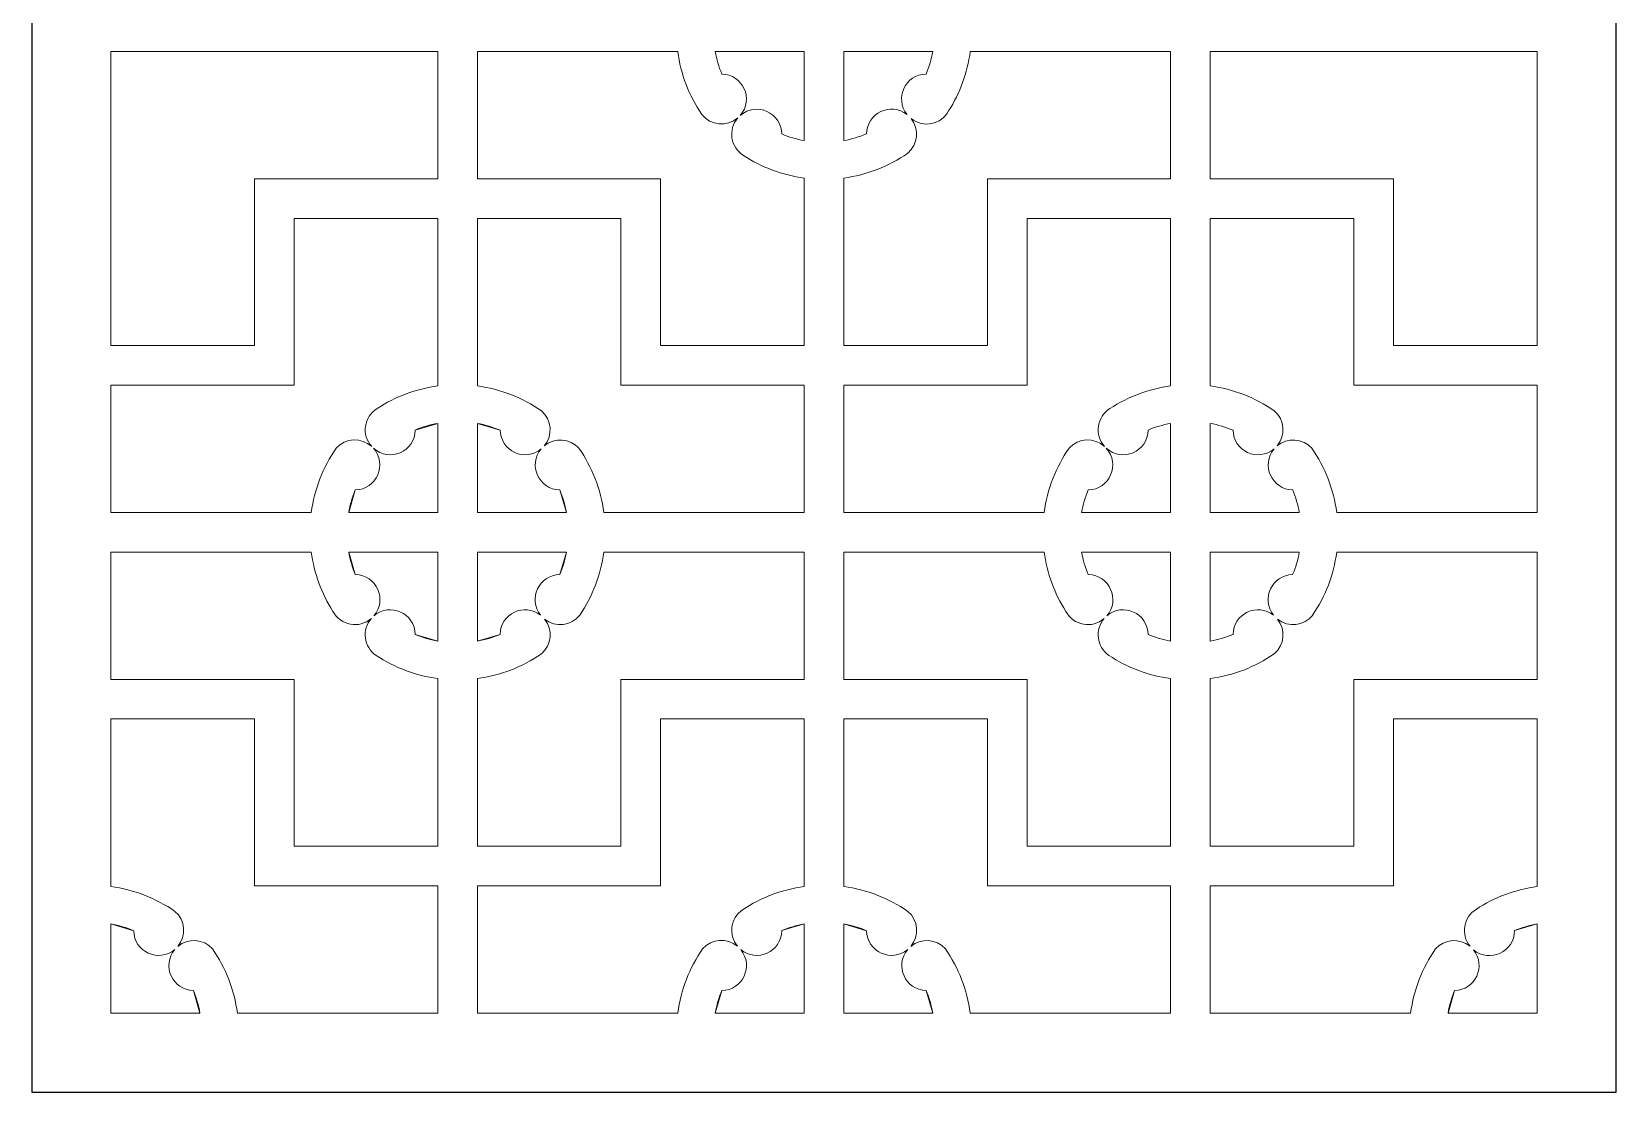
# Model space of a CAD drawing. Header units: centimetres. Extents: x 13 to 18.9, y -9.5 to 9.5.
# Drawn here: x 12.99 to 18.86, y 1.64 to 5.57 of the extents above; entities that cross this region are included whole.
import ezdxf

# ---------------------------------------------------------------- set-up
doc = ezdxf.new("R2010")
doc.units = ezdxf.units.CM
doc.header["$MEASUREMENT"] = 0
doc.layers.add('layer 1', color=7, linetype='Continuous')

msp = doc.modelspace()

# ---------------------------------------------------------------- linework, layer by layer
at = {"layer": 'layer 1', "color": 250}
msp.add_open_spline([(12.9901, 9.5), (12.9901, 9.5), (18.86265, 9.5), (18.86265, 9.5), (18.86265, 9.5), (18.86265, 9.5), (18.86265, 1.64057), (18.86265, 1.64057), (18.86265, 1.64057), (18.86265, 1.64057), (12.9901, 1.64057), (12.9901, 1.64057), (12.9901, 1.64057), (12.9901, 1.64057), (12.9901, 9.5), (12.9901, 9.5)], degree=3, knots=[0, 0, 0, 0, 0.2, 0.2, 0.2, 0.2, 0.4, 0.4, 0.4, 0.4, 0.6, 0.6, 0.6, 0.6, 1, 1, 1, 1], dxfattribs=at)
at = {"layer": 'layer 1', "color": 7, "lineweight": 9}
for points, knots in [([(14.49493, 5.02545), (14.49493, 5.02545), (14.49493, 5.02545), (14.49493, 5.02545), (14.49493, 5.02545), (14.49493, 5.02545), (14.49493, 5.49689), (14.49493, 5.49689), (14.49493, 5.49689), (14.49493, 5.49689), (13.28373, 5.49689), (13.28373, 5.49689), (13.28373, 5.49689), (13.28373, 5.49689), (13.28373, 4.40721), (13.28373, 4.40721), (13.28373, 4.40721), (13.28373, 4.40721), (13.81591, 4.40721), (13.81591, 4.40721), (13.81591, 4.40721), (13.81591, 4.40721), (13.81591, 5.02545), (13.81591, 5.02545), (13.81591, 5.02545), (13.81591, 5.02545), (14.49493, 5.02545), (14.49493, 5.02545)], [0, 0, 0, 0, 0.125, 0.125, 0.125, 0.125, 0.25, 0.25, 0.25, 0.25, 0.375, 0.375, 0.375, 0.375, 0.5, 0.5, 0.5, 0.5, 0.625, 0.625, 0.625, 0.625, 0.75, 0.75, 0.75, 0.75, 1, 1, 1, 1]), ([(15.47333, 5.26364), (15.47333, 5.26364), (15.47333, 5.26364), (15.47333, 5.26364), (15.47333, 5.26364), (15.50605, 5.22201), (15.56701, 5.21625), (15.60692, 5.25104), (15.60692, 5.25104), (15.60692, 5.25104), (15.60696, 5.25107), (15.60696, 5.25107), (15.60696, 5.25107), (15.56966, 5.2081), (15.57963, 5.1419), (15.62791, 5.11181), (15.62791, 5.11181), (15.62791, 5.11181), (15.62777, 5.1119), (15.62777, 5.1119), (15.62777, 5.1119), (15.69562, 5.06764), (15.77248, 5.03904), (15.85276, 5.0282), (15.85276, 5.0282), (15.85276, 5.0282), (15.85296, 5.02816), (15.85296, 5.02816), (15.85296, 5.02816), (15.85296, 5.02816), (15.85296, 4.40721), (15.85296, 4.40721), (15.85296, 4.40721), (15.85296, 4.40721), (15.32076, 4.40721), (15.32076, 4.40721), (15.32076, 4.40721), (15.32076, 4.40721), (15.32076, 5.02545), (15.32076, 5.02545), (15.32076, 5.02545), (15.32076, 5.02545), (14.64174, 5.02545), (14.64174, 5.02545), (14.64174, 5.02545), (14.64174, 5.02545), (14.64174, 5.49689), (14.64174, 5.49689), (14.64174, 5.49689), (14.64174, 5.49689), (15.38427, 5.49689), (15.38427, 5.49689), (15.38427, 5.49689), (15.38427, 5.49689), (15.38423, 5.4971), (15.38423, 5.4971), (15.38423, 5.4971), (15.39546, 5.41348), (15.42592, 5.3336), (15.47325, 5.26378), (15.47325, 5.26378), (15.47325, 5.26378), (15.47333, 5.26364), (15.47333, 5.26364)], [0, 0, 0, 0, 0.0588235, 0.0588235, 0.0588235, 0.0588235, 0.1176471, 0.1176471, 0.1176471, 0.1176471, 0.1764706, 0.1764706, 0.1764706, 0.1764706, 0.2352941, 0.2352941, 0.2352941, 0.2352941, 0.2941176, 0.2941176, 0.2941176, 0.2941176, 0.3529412, 0.3529412, 0.3529412, 0.3529412, 0.4117647, 0.4117647, 0.4117647, 0.4117647, 0.4705882, 0.4705882, 0.4705882, 0.4705882, 0.5294118, 0.5294118, 0.5294118, 0.5294118, 0.5882353, 0.5882353, 0.5882353, 0.5882353, 0.6470588, 0.6470588, 0.6470588, 0.6470588, 0.7058824, 0.7058824, 0.7058824, 0.7058824, 0.7647059, 0.7647059, 0.7647059, 0.7647059, 0.8235294, 0.8235294, 0.8235294, 0.8235294, 0.8823529, 0.8823529, 0.8823529, 0.8823529, 1, 1, 1, 1]), ([(15.61611, 5.26023), (15.61611, 5.26023), (15.61611, 5.26023), (15.61611, 5.26023), (15.61611, 5.26023), (15.66775, 5.31969), (15.62624, 5.41246), (15.54749, 5.41355), (15.54749, 5.41355), (15.54749, 5.41355), (15.54745, 5.41363), (15.54745, 5.41363), (15.54745, 5.41363), (15.53638, 5.44047), (15.52817, 5.46841), (15.52294, 5.49697), (15.52294, 5.49697), (15.52294, 5.49697), (15.52296, 5.49689), (15.52296, 5.49689), (15.52296, 5.49689), (15.52296, 5.49689), (15.85296, 5.49689), (15.85296, 5.49689), (15.85296, 5.49689), (15.85296, 5.49689), (15.85296, 5.16687), (15.85296, 5.16687), (15.85296, 5.16687), (15.85296, 5.16687), (15.85289, 5.16689), (15.85289, 5.16689), (15.85289, 5.16689), (15.82431, 5.17212), (15.79637, 5.18035), (15.76952, 5.19145), (15.76952, 5.19145), (15.76952, 5.19145), (15.76959, 5.19141), (15.76959, 5.19141), (15.76959, 5.19141), (15.76878, 5.27041), (15.67567, 5.31219), (15.61613, 5.26026), (15.61613, 5.26026), (15.61613, 5.26026), (15.61611, 5.26023), (15.61611, 5.26023)], [0, 0, 0, 0, 0.0769231, 0.0769231, 0.0769231, 0.0769231, 0.1538462, 0.1538462, 0.1538462, 0.1538462, 0.2307692, 0.2307692, 0.2307692, 0.2307692, 0.3076923, 0.3076923, 0.3076923, 0.3076923, 0.3846154, 0.3846154, 0.3846154, 0.3846154, 0.4615385, 0.4615385, 0.4615385, 0.4615385, 0.5384615, 0.5384615, 0.5384615, 0.5384615, 0.6153846, 0.6153846, 0.6153846, 0.6153846, 0.6923077, 0.6923077, 0.6923077, 0.6923077, 0.7692308, 0.7692308, 0.7692308, 0.7692308, 0.8461538, 0.8461538, 0.8461538, 0.8461538, 1, 1, 1, 1]), ([(16.3881, 5.27687), (16.3881, 5.27687), (16.3881, 5.27687), (16.3881, 5.27687), (16.3881, 5.27687), (16.43047, 5.34346), (16.45791, 5.41847), (16.46846, 5.49669), (16.46846, 5.49669), (16.46846, 5.49669), (16.46848, 5.49689), (16.46848, 5.49689), (16.46848, 5.49689), (16.46848, 5.49689), (17.211, 5.49689), (17.211, 5.49689), (17.211, 5.49689), (17.211, 5.49689), (17.211, 5.02545), (17.211, 5.02545), (17.211, 5.02545), (17.211, 5.02545), (16.53198, 5.02545), (16.53198, 5.02545), (16.53198, 5.02545), (16.53198, 5.02545), (16.53198, 4.40721), (16.53198, 4.40721), (16.53198, 4.40721), (16.53198, 4.40721), (15.99978, 4.40721), (15.99978, 4.40721), (15.99978, 4.40721), (15.99978, 4.40721), (15.99978, 5.02816), (15.99978, 5.02816), (15.99978, 5.02816), (15.99978, 5.02816), (15.99958, 5.02816), (15.99958, 5.02816), (15.99958, 5.02816), (16.08483, 5.03959), (16.1662, 5.07106), (16.23697, 5.11996), (16.23697, 5.11996), (16.23697, 5.11996), (16.2371, 5.12004), (16.2371, 5.12004), (16.2371, 5.12004), (16.27507, 5.15253), (16.28037, 5.20936), (16.24909, 5.24832), (16.24909, 5.24832), (16.24909, 5.24832), (16.24905, 5.24835), (16.24905, 5.24835), (16.24905, 5.24835), (16.2942, 5.21248), (16.36088, 5.22621), (16.38819, 5.27701), (16.38819, 5.27701), (16.38819, 5.27701), (16.3881, 5.27687), (16.3881, 5.27687)], [0, 0, 0, 0, 0.0588235, 0.0588235, 0.0588235, 0.0588235, 0.1176471, 0.1176471, 0.1176471, 0.1176471, 0.1764706, 0.1764706, 0.1764706, 0.1764706, 0.2352941, 0.2352941, 0.2352941, 0.2352941, 0.2941176, 0.2941176, 0.2941176, 0.2941176, 0.3529412, 0.3529412, 0.3529412, 0.3529412, 0.4117647, 0.4117647, 0.4117647, 0.4117647, 0.4705882, 0.4705882, 0.4705882, 0.4705882, 0.5294118, 0.5294118, 0.5294118, 0.5294118, 0.5882353, 0.5882353, 0.5882353, 0.5882353, 0.6470588, 0.6470588, 0.6470588, 0.6470588, 0.7058824, 0.7058824, 0.7058824, 0.7058824, 0.7647059, 0.7647059, 0.7647059, 0.7647059, 0.8235294, 0.8235294, 0.8235294, 0.8235294, 0.8823529, 0.8823529, 0.8823529, 0.8823529, 1, 1, 1, 1]), ([(16.30527, 5.41355), (16.30527, 5.41355), (16.30527, 5.41355), (16.30527, 5.41355), (16.30527, 5.41355), (16.22818, 5.41249), (16.18608, 5.3231), (16.23435, 5.263), (16.23435, 5.263), (16.23435, 5.263), (16.23437, 5.26296), (16.23437, 5.26296), (16.23437, 5.26296), (16.17422, 5.31071), (16.08536, 5.26862), (16.0842, 5.19183), (16.0842, 5.19183), (16.0842, 5.19183), (16.08405, 5.19178), (16.08405, 5.19178), (16.08405, 5.19178), (16.05689, 5.18049), (16.02859, 5.17213), (15.99963, 5.16685), (15.99963, 5.16685), (15.99963, 5.16685), (15.99978, 5.16687), (15.99978, 5.16687), (15.99978, 5.16687), (15.99978, 5.16687), (15.99978, 5.49689), (15.99978, 5.49689), (15.99978, 5.49689), (15.99978, 5.49689), (16.32979, 5.49689), (16.32979, 5.49689), (16.32979, 5.49689), (16.32979, 5.49689), (16.32977, 5.49674), (16.32977, 5.49674), (16.32977, 5.49674), (16.32454, 5.46818), (16.3163, 5.44025), (16.30522, 5.41341), (16.30522, 5.41341), (16.30522, 5.41341), (16.30527, 5.41355), (16.30527, 5.41355)], [0, 0, 0, 0, 0.0769231, 0.0769231, 0.0769231, 0.0769231, 0.1538462, 0.1538462, 0.1538462, 0.1538462, 0.2307692, 0.2307692, 0.2307692, 0.2307692, 0.3076923, 0.3076923, 0.3076923, 0.3076923, 0.3846154, 0.3846154, 0.3846154, 0.3846154, 0.4615385, 0.4615385, 0.4615385, 0.4615385, 0.5384615, 0.5384615, 0.5384615, 0.5384615, 0.6153846, 0.6153846, 0.6153846, 0.6153846, 0.6923077, 0.6923077, 0.6923077, 0.6923077, 0.7692308, 0.7692308, 0.7692308, 0.7692308, 0.8461538, 0.8461538, 0.8461538, 0.8461538, 1, 1, 1, 1]), ([(18.03681, 4.40721), (18.03681, 4.40721), (18.03681, 4.40721), (18.03681, 4.40721), (18.03681, 4.40721), (18.03681, 4.40721), (18.03681, 5.02545), (18.03681, 5.02545), (18.03681, 5.02545), (18.03681, 5.02545), (17.35782, 5.02545), (17.35782, 5.02545), (17.35782, 5.02545), (17.35782, 5.02545), (17.35782, 5.49689), (17.35782, 5.49689), (17.35782, 5.49689), (17.35782, 5.49689), (18.56903, 5.49689), (18.56903, 5.49689), (18.56903, 5.49689), (18.56903, 5.49689), (18.56903, 4.40721), (18.56903, 4.40721), (18.56903, 4.40721), (18.56903, 4.40721), (18.03681, 4.40721), (18.03681, 4.40721)], [0, 0, 0, 0, 0.125, 0.125, 0.125, 0.125, 0.25, 0.25, 0.25, 0.25, 0.375, 0.375, 0.375, 0.375, 0.5, 0.5, 0.5, 0.5, 0.625, 0.625, 0.625, 0.625, 0.75, 0.75, 0.75, 0.75, 1, 1, 1, 1]), ([(14.26992, 4.17403), (14.26992, 4.17403), (14.26992, 4.17403), (14.26992, 4.17403), (14.26992, 4.17403), (14.22097, 4.14357), (14.2115, 4.07618), (14.25014, 4.03339), (14.25014, 4.03339), (14.25014, 4.03339), (14.25015, 4.03335), (14.25015, 4.03335), (14.25015, 4.03335), (14.21218, 4.06822), (14.15301, 4.06535), (14.11859, 4.02698), (14.11859, 4.02698), (14.06939, 3.95607), (14.03774, 3.87447), (14.02623, 3.78895), (14.02623, 3.78895), (14.02623, 3.78895), (13.28373, 3.78895), (13.28373, 3.78895), (13.28373, 3.78895), (13.28373, 3.78895), (13.28373, 4.26039), (13.28373, 4.26039), (13.28373, 4.26039), (13.28373, 4.26039), (13.96273, 4.26039), (13.96273, 4.26039), (13.96273, 4.26039), (13.96273, 4.26039), (13.96273, 4.87863), (13.96273, 4.87863), (13.96273, 4.87863), (13.96273, 4.87863), (14.49493, 4.87863), (14.49493, 4.87863), (14.49493, 4.87863), (14.49493, 4.87863), (14.49493, 4.25766), (14.49493, 4.25766), (14.49493, 4.25766), (14.49493, 4.25766), (14.49493, 4.25766), (14.49493, 4.25766), (14.49493, 4.25766), (14.41465, 4.24684), (14.33778, 4.21828), (14.26992, 4.17403)], [0, 0, 0, 0, 0.0714286, 0.0714286, 0.0714286, 0.0714286, 0.1428571, 0.1428571, 0.1428571, 0.1428571, 0.2142857, 0.2142857, 0.2142857, 0.2142857, 0.2857143, 0.2857143, 0.2857143, 0.2857143, 0.3571429, 0.3571429, 0.3571429, 0.3571429, 0.4285714, 0.4285714, 0.4285714, 0.4285714, 0.5, 0.5, 0.5, 0.5, 0.5714286, 0.5714286, 0.5714286, 0.5714286, 0.6428571, 0.6428571, 0.6428571, 0.6428571, 0.7142857, 0.7142857, 0.7142857, 0.7142857, 0.7857143, 0.7857143, 0.7857143, 0.7857143, 0.8571429, 0.8571429, 0.8571429, 0.8571429, 1, 1, 1, 1]), ([(15.85296, 4.26039), (15.85296, 4.26039), (15.85296, 4.26039), (15.85296, 4.26039), (15.85296, 4.26039), (15.85296, 4.26039), (15.85296, 3.78895), (15.85296, 3.78895), (15.85296, 3.78895), (15.85296, 3.78895), (15.11046, 3.78895), (15.11046, 3.78895), (15.11046, 3.78895), (15.09895, 3.87447), (15.0673, 3.95607), (15.01811, 4.02698), (15.01811, 4.02698), (14.98468, 4.06409), (14.92779, 4.06799), (14.88963, 4.03576), (14.88963, 4.03576), (14.88963, 4.03576), (14.88959, 4.03575), (14.88959, 4.03575), (14.88959, 4.03575), (14.92242, 4.07459), (14.91773, 4.13268), (14.87912, 4.16577), (14.87912, 4.16577), (14.87912, 4.16577), (14.87912, 4.16578), (14.87912, 4.16578), (14.87912, 4.16578), (14.80834, 4.21469), (14.72699, 4.24618), (14.64174, 4.25766), (14.64174, 4.25766), (14.64174, 4.25766), (14.64174, 4.25766), (14.64174, 4.25766), (14.64174, 4.25766), (14.64174, 4.25766), (14.64174, 4.87863), (14.64174, 4.87863), (14.64174, 4.87863), (14.64174, 4.87863), (15.17394, 4.87863), (15.17394, 4.87863), (15.17394, 4.87863), (15.17394, 4.87863), (15.17394, 4.26039), (15.17394, 4.26039), (15.17394, 4.26039), (15.17394, 4.26039), (15.85296, 4.26039), (15.85296, 4.26039)], [0, 0, 0, 0, 0.0666667, 0.0666667, 0.0666667, 0.0666667, 0.1333333, 0.1333333, 0.1333333, 0.1333333, 0.2, 0.2, 0.2, 0.2, 0.2666667, 0.2666667, 0.2666667, 0.2666667, 0.3333333, 0.3333333, 0.3333333, 0.3333333, 0.4, 0.4, 0.4, 0.4, 0.4666667, 0.4666667, 0.4666667, 0.4666667, 0.5333333, 0.5333333, 0.5333333, 0.5333333, 0.6, 0.6, 0.6, 0.6, 0.6666667, 0.6666667, 0.6666667, 0.6666667, 0.7333333, 0.7333333, 0.7333333, 0.7333333, 0.8, 0.8, 0.8, 0.8, 0.8666667, 0.8666667, 0.8666667, 0.8666667, 1, 1, 1, 1]), ([(16.98597, 4.17403), (16.98597, 4.17403), (16.98597, 4.17403), (16.98597, 4.17403), (16.98597, 4.17403), (16.93702, 4.14357), (16.92753, 4.07618), (16.96621, 4.03339), (16.96621, 4.03339), (16.96621, 4.03339), (16.96623, 4.03335), (16.96623, 4.03335), (16.96623, 4.03335), (16.92823, 4.06822), (16.86906, 4.06535), (16.83464, 4.02698), (16.83464, 4.02698), (16.78547, 3.95607), (16.75379, 3.87447), (16.74228, 3.78895), (16.74228, 3.78895), (16.74228, 3.78895), (15.99978, 3.78895), (15.99978, 3.78895), (15.99978, 3.78895), (15.99978, 3.78895), (15.99978, 4.26039), (15.99978, 4.26039), (15.99978, 4.26039), (15.99978, 4.26039), (16.6788, 4.26039), (16.6788, 4.26039), (16.6788, 4.26039), (16.6788, 4.26039), (16.6788, 4.87863), (16.6788, 4.87863), (16.6788, 4.87863), (16.6788, 4.87863), (17.211, 4.87863), (17.211, 4.87863), (17.211, 4.87863), (17.211, 4.87863), (17.211, 4.25766), (17.211, 4.25766), (17.211, 4.25766), (17.211, 4.25766), (17.211, 4.25766), (17.211, 4.25766), (17.211, 4.25766), (17.13072, 4.24684), (17.05383, 4.21828), (16.98599, 4.17403), (16.98599, 4.17403), (16.98599, 4.17403), (16.98597, 4.17403), (16.98597, 4.17403)], [0, 0, 0, 0, 0.0666667, 0.0666667, 0.0666667, 0.0666667, 0.1333333, 0.1333333, 0.1333333, 0.1333333, 0.2, 0.2, 0.2, 0.2, 0.2666667, 0.2666667, 0.2666667, 0.2666667, 0.3333333, 0.3333333, 0.3333333, 0.3333333, 0.4, 0.4, 0.4, 0.4, 0.4666667, 0.4666667, 0.4666667, 0.4666667, 0.5333333, 0.5333333, 0.5333333, 0.5333333, 0.6, 0.6, 0.6, 0.6, 0.6666667, 0.6666667, 0.6666667, 0.6666667, 0.7333333, 0.7333333, 0.7333333, 0.7333333, 0.8, 0.8, 0.8, 0.8, 0.8666667, 0.8666667, 0.8666667, 0.8666667, 1, 1, 1, 1]), ([(17.89001, 4.87863), (17.89001, 4.87863), (17.89001, 4.87863), (17.89001, 4.87863), (17.89001, 4.87863), (17.89001, 4.87863), (17.89001, 4.26039), (17.89001, 4.26039), (17.89001, 4.26039), (17.89001, 4.26039), (18.56903, 4.26039), (18.56903, 4.26039), (18.56903, 4.26039), (18.56903, 4.26039), (18.56903, 3.78895), (18.56903, 3.78895), (18.56903, 3.78895), (18.56903, 3.78895), (17.82652, 3.78895), (17.82652, 3.78895), (17.82652, 3.78895), (17.815, 3.87447), (17.78335, 3.95607), (17.73415, 4.02698), (17.73415, 4.02698), (17.70073, 4.06409), (17.64386, 4.06799), (17.60568, 4.03576), (17.60568, 4.03576), (17.60568, 4.03576), (17.60566, 4.03575), (17.60566, 4.03575), (17.60566, 4.03575), (17.63848, 4.07459), (17.6338, 4.13268), (17.59519, 4.16577), (17.59519, 4.16577), (17.59519, 4.16577), (17.59517, 4.16578), (17.59517, 4.16578), (17.59517, 4.16578), (17.52441, 4.21469), (17.44305, 4.24618), (17.3578, 4.25766), (17.3578, 4.25766), (17.3578, 4.25766), (17.35782, 4.25766), (17.35782, 4.25766), (17.35782, 4.25766), (17.35782, 4.25766), (17.35782, 4.87863), (17.35782, 4.87863), (17.35782, 4.87863), (17.35782, 4.87863), (17.89001, 4.87863), (17.89001, 4.87863)], [0, 0, 0, 0, 0.0666667, 0.0666667, 0.0666667, 0.0666667, 0.1333333, 0.1333333, 0.1333333, 0.1333333, 0.2, 0.2, 0.2, 0.2, 0.2666667, 0.2666667, 0.2666667, 0.2666667, 0.3333333, 0.3333333, 0.3333333, 0.3333333, 0.4, 0.4, 0.4, 0.4, 0.4666667, 0.4666667, 0.4666667, 0.4666667, 0.5333333, 0.5333333, 0.5333333, 0.5333333, 0.6, 0.6, 0.6, 0.6, 0.6666667, 0.6666667, 0.6666667, 0.6666667, 0.7333333, 0.7333333, 0.7333333, 0.7333333, 0.8, 0.8, 0.8, 0.8, 0.8666667, 0.8666667, 0.8666667, 0.8666667, 1, 1, 1, 1]), ([(14.49493, 4.11895), (14.49493, 4.11895), (14.49493, 4.11895), (14.49493, 4.11895), (14.49493, 4.11895), (14.49493, 4.11895), (14.49493, 3.78895), (14.49493, 3.78895), (14.49493, 3.78895), (14.49493, 3.78895), (14.16494, 3.78895), (14.16494, 3.78895), (14.16494, 3.78895), (14.16494, 3.78895), (14.18948, 3.87232), (14.18948, 3.87232), (14.18948, 3.87232), (14.17833, 3.84548), (14.1701, 3.81753), (14.16494, 3.78895), (14.16494, 3.78895), (14.16494, 3.78895), (14.18944, 3.87233), (14.18944, 3.87233), (14.18944, 3.87233), (14.26883, 3.87388), (14.30962, 3.96819), (14.25636, 4.02713), (14.25636, 4.02713), (14.25636, 4.02713), (14.25632, 4.02716), (14.25632, 4.02716), (14.25632, 4.02716), (14.31533, 3.97297), (14.41071, 4.01428), (14.41156, 4.09438), (14.41156, 4.09438), (14.41156, 4.09438), (14.49493, 4.11895), (14.49493, 4.11895), (14.49493, 4.11895), (14.46635, 4.11379), (14.43839, 4.10556), (14.41156, 4.09442), (14.41156, 4.09442), (14.41156, 4.09442), (14.49493, 4.11895), (14.49493, 4.11895)], [0, 0, 0, 0, 0.0769231, 0.0769231, 0.0769231, 0.0769231, 0.1538462, 0.1538462, 0.1538462, 0.1538462, 0.2307692, 0.2307692, 0.2307692, 0.2307692, 0.3076923, 0.3076923, 0.3076923, 0.3076923, 0.3846154, 0.3846154, 0.3846154, 0.3846154, 0.4615385, 0.4615385, 0.4615385, 0.4615385, 0.5384615, 0.5384615, 0.5384615, 0.5384615, 0.6153846, 0.6153846, 0.6153846, 0.6153846, 0.6923077, 0.6923077, 0.6923077, 0.6923077, 0.7692308, 0.7692308, 0.7692308, 0.7692308, 0.8461538, 0.8461538, 0.8461538, 0.8461538, 1, 1, 1, 1]), ([(14.97177, 3.78895), (14.97177, 3.78895), (14.97177, 3.78895), (14.97177, 3.78895), (14.97177, 3.78895), (14.96658, 3.81753), (14.95836, 3.84548), (14.94724, 3.87232), (14.94724, 3.87232), (14.94724, 3.87232), (14.97177, 3.78895), (14.97177, 3.78895), (14.97177, 3.78895), (14.97177, 3.78895), (14.64174, 3.78895), (14.64174, 3.78895), (14.64174, 3.78895), (14.64174, 3.78895), (14.64174, 4.11895), (14.64174, 4.11895), (14.64174, 4.11895), (14.64174, 4.11895), (14.72617, 4.09398), (14.72617, 4.09398), (14.72617, 4.09398), (14.69902, 4.10534), (14.67072, 4.11371), (14.64174, 4.11895), (14.64174, 4.11895), (14.64174, 4.11895), (14.72617, 4.09404), (14.72617, 4.09404), (14.72617, 4.09404), (14.72731, 4.01595), (14.81878, 3.97427), (14.87847, 4.02462), (14.87847, 4.02462), (14.87847, 4.02462), (14.87851, 4.02463), (14.87851, 4.02463), (14.87851, 4.02463), (14.82833, 3.96519), (14.86943, 3.87405), (14.9472, 3.87233), (14.9472, 3.87233), (14.9472, 3.87233), (14.97177, 3.78895), (14.97177, 3.78895)], [0, 0, 0, 0, 0.0769231, 0.0769231, 0.0769231, 0.0769231, 0.1538462, 0.1538462, 0.1538462, 0.1538462, 0.2307692, 0.2307692, 0.2307692, 0.2307692, 0.3076923, 0.3076923, 0.3076923, 0.3076923, 0.3846154, 0.3846154, 0.3846154, 0.3846154, 0.4615385, 0.4615385, 0.4615385, 0.4615385, 0.5384615, 0.5384615, 0.5384615, 0.5384615, 0.6153846, 0.6153846, 0.6153846, 0.6153846, 0.6923077, 0.6923077, 0.6923077, 0.6923077, 0.7692308, 0.7692308, 0.7692308, 0.7692308, 0.8461538, 0.8461538, 0.8461538, 0.8461538, 1, 1, 1, 1]), ([(17.211, 3.78895), (17.211, 3.78895), (17.211, 3.78895), (17.211, 3.78895), (17.211, 3.78895), (17.211, 3.78895), (16.88097, 3.78895), (16.88097, 3.78895), (16.88097, 3.78895), (16.88621, 3.81752), (16.89444, 3.84547), (16.90552, 3.87232), (16.90552, 3.87232), (16.90552, 3.87232), (16.90547, 3.87233), (16.90547, 3.87233), (16.90547, 3.87233), (16.98488, 3.87388), (17.02568, 3.96819), (16.97242, 4.02713), (16.97242, 4.02713), (16.97242, 4.02713), (16.97238, 4.02716), (16.97238, 4.02716), (16.97238, 4.02716), (17.0314, 3.97297), (17.12676, 4.01428), (17.12761, 4.09438), (17.12761, 4.09438), (17.12761, 4.09438), (17.12761, 4.09442), (17.12761, 4.09442), (17.12761, 4.09442), (17.15446, 4.10551), (17.18242, 4.11372), (17.211, 4.11895), (17.211, 4.11895), (17.211, 4.11895), (17.211, 3.78895), (17.211, 3.78895)], [0, 0, 0, 0, 0.0909091, 0.0909091, 0.0909091, 0.0909091, 0.1818182, 0.1818182, 0.1818182, 0.1818182, 0.2727273, 0.2727273, 0.2727273, 0.2727273, 0.3636364, 0.3636364, 0.3636364, 0.3636364, 0.4545455, 0.4545455, 0.4545455, 0.4545455, 0.5454545, 0.5454545, 0.5454545, 0.5454545, 0.6363636, 0.6363636, 0.6363636, 0.6363636, 0.7272727, 0.7272727, 0.7272727, 0.7272727, 0.8181818, 0.8181818, 0.8181818, 0.8181818, 1, 1, 1, 1]), ([(17.35782, 3.78895), (17.35782, 3.78895), (17.35782, 3.78895), (17.35782, 3.78895), (17.35782, 3.78895), (17.35782, 3.78895), (17.35782, 4.11895), (17.35782, 4.11895), (17.35782, 4.11895), (17.35782, 4.11895), (17.35789, 4.11894), (17.35789, 4.11894), (17.35789, 4.11894), (17.38684, 4.11366), (17.41513, 4.10528), (17.44229, 4.09396), (17.44229, 4.09396), (17.44229, 4.09396), (17.44224, 4.09404), (17.44224, 4.09404), (17.44224, 4.09404), (17.44338, 4.01595), (17.53483, 3.97427), (17.59452, 4.02462), (17.59452, 4.02462), (17.59452, 4.02462), (17.59454, 4.02463), (17.59454, 4.02463), (17.59454, 4.02463), (17.54438, 3.96519), (17.58548, 3.87405), (17.66325, 3.87233), (17.66325, 3.87233), (17.66325, 3.87233), (17.66331, 3.87224), (17.66331, 3.87224), (17.66331, 3.87224), (17.67439, 3.8454), (17.68261, 3.81745), (17.68782, 3.78887), (17.68782, 3.78887), (17.68782, 3.78887), (17.68782, 3.78895), (17.68782, 3.78895), (17.68782, 3.78895), (17.68782, 3.78895), (17.35782, 3.78895), (17.35782, 3.78895)], [0, 0, 0, 0, 0.0769231, 0.0769231, 0.0769231, 0.0769231, 0.1538462, 0.1538462, 0.1538462, 0.1538462, 0.2307692, 0.2307692, 0.2307692, 0.2307692, 0.3076923, 0.3076923, 0.3076923, 0.3076923, 0.3846154, 0.3846154, 0.3846154, 0.3846154, 0.4615385, 0.4615385, 0.4615385, 0.4615385, 0.5384615, 0.5384615, 0.5384615, 0.5384615, 0.6153846, 0.6153846, 0.6153846, 0.6153846, 0.6923077, 0.6923077, 0.6923077, 0.6923077, 0.7692308, 0.7692308, 0.7692308, 0.7692308, 0.8461538, 0.8461538, 0.8461538, 0.8461538, 1, 1, 1, 1]), ([(14.1065, 3.42233), (14.1065, 3.42233), (14.1065, 3.42233), (14.1065, 3.42233), (14.1065, 3.42233), (14.13459, 3.36997), (14.2041, 3.35725), (14.2489, 3.39631), (14.2489, 3.39631), (14.2489, 3.39631), (14.24893, 3.39632), (14.24893, 3.39632), (14.24893, 3.39632), (14.21277, 3.35466), (14.22085, 3.29078), (14.26627, 3.25944), (14.26627, 3.25944), (14.26627, 3.25944), (14.26612, 3.25954), (14.26612, 3.25954), (14.26612, 3.25954), (14.33484, 3.21393), (14.41301, 3.18449), (14.49474, 3.17345), (14.49474, 3.17345), (14.49474, 3.17345), (14.49493, 3.17343), (14.49493, 3.17343), (14.49493, 3.17343), (14.49493, 3.17343), (14.49493, 2.55245), (14.49493, 2.55245), (14.49493, 2.55245), (14.49493, 2.55245), (13.96273, 2.55245), (13.96273, 2.55245), (13.96273, 2.55245), (13.96273, 2.55245), (13.96273, 3.1707), (13.96273, 3.1707), (13.96273, 3.1707), (13.96273, 3.1707), (13.28373, 3.1707), (13.28373, 3.1707), (13.28373, 3.1707), (13.28373, 3.1707), (13.28373, 3.64213), (13.28373, 3.64213), (13.28373, 3.64213), (13.28373, 3.64213), (14.02623, 3.64213), (14.02623, 3.64213), (14.02623, 3.64213), (14.02623, 3.64213), (14.02621, 3.64234), (14.02621, 3.64234), (14.02621, 3.64234), (14.03671, 3.56411), (14.06408, 3.48907), (14.10641, 3.42247), (14.10641, 3.42247), (14.10641, 3.42247), (14.1065, 3.42233), (14.1065, 3.42233)], [0, 0, 0, 0, 0.0588235, 0.0588235, 0.0588235, 0.0588235, 0.1176471, 0.1176471, 0.1176471, 0.1176471, 0.1764706, 0.1764706, 0.1764706, 0.1764706, 0.2352941, 0.2352941, 0.2352941, 0.2352941, 0.2941176, 0.2941176, 0.2941176, 0.2941176, 0.3529412, 0.3529412, 0.3529412, 0.3529412, 0.4117647, 0.4117647, 0.4117647, 0.4117647, 0.4705882, 0.4705882, 0.4705882, 0.4705882, 0.5294118, 0.5294118, 0.5294118, 0.5294118, 0.5882353, 0.5882353, 0.5882353, 0.5882353, 0.6470588, 0.6470588, 0.6470588, 0.6470588, 0.7058824, 0.7058824, 0.7058824, 0.7058824, 0.7647059, 0.7647059, 0.7647059, 0.7647059, 0.8235294, 0.8235294, 0.8235294, 0.8235294, 0.8823529, 0.8823529, 0.8823529, 0.8823529, 1, 1, 1, 1]), ([(14.49493, 3.64213), (14.49493, 3.64213), (14.49493, 3.64213), (14.49493, 3.64213), (14.49493, 3.64213), (14.49493, 3.64213), (14.49493, 3.31212), (14.49493, 3.31212), (14.49493, 3.31212), (14.49493, 3.31212), (14.41143, 3.33673), (14.41143, 3.33673), (14.41143, 3.33673), (14.43824, 3.32559), (14.4662, 3.31736), (14.49479, 3.31217), (14.49479, 3.31217), (14.49479, 3.31217), (14.41156, 3.33665), (14.41156, 3.33665), (14.41156, 3.33665), (14.41077, 3.41566), (14.31766, 3.45744), (14.25809, 3.40551), (14.25809, 3.40551), (14.25809, 3.40551), (14.25808, 3.4055), (14.25808, 3.4055), (14.25808, 3.4055), (14.30973, 3.46495), (14.2682, 3.55771), (14.18945, 3.5588), (14.18945, 3.5588), (14.18945, 3.5588), (14.16491, 3.64227), (14.16491, 3.64227), (14.16491, 3.64227), (14.17006, 3.61371), (14.17828, 3.58578), (14.18938, 3.55894), (14.18938, 3.55894), (14.18938, 3.55894), (14.16494, 3.64213), (14.16494, 3.64213), (14.16494, 3.64213), (14.16494, 3.64213), (14.49493, 3.64213), (14.49493, 3.64213)], [0, 0, 0, 0, 0.0769231, 0.0769231, 0.0769231, 0.0769231, 0.1538462, 0.1538462, 0.1538462, 0.1538462, 0.2307692, 0.2307692, 0.2307692, 0.2307692, 0.3076923, 0.3076923, 0.3076923, 0.3076923, 0.3846154, 0.3846154, 0.3846154, 0.3846154, 0.4615385, 0.4615385, 0.4615385, 0.4615385, 0.5384615, 0.5384615, 0.5384615, 0.5384615, 0.6153846, 0.6153846, 0.6153846, 0.6153846, 0.6923077, 0.6923077, 0.6923077, 0.6923077, 0.7692308, 0.7692308, 0.7692308, 0.7692308, 0.8461538, 0.8461538, 0.8461538, 0.8461538, 1, 1, 1, 1]), ([(15.02125, 3.40869), (15.02125, 3.40869), (15.02125, 3.40869), (15.02125, 3.40869), (15.02125, 3.40869), (15.06861, 3.47848), (15.09914, 3.55835), (15.11043, 3.64194), (15.11043, 3.64194), (15.11043, 3.64194), (15.11046, 3.64213), (15.11046, 3.64213), (15.11046, 3.64213), (15.11046, 3.64213), (15.85296, 3.64213), (15.85296, 3.64213), (15.85296, 3.64213), (15.85296, 3.64213), (15.85296, 3.1707), (15.85296, 3.1707), (15.85296, 3.1707), (15.85296, 3.1707), (15.17394, 3.1707), (15.17394, 3.1707), (15.17394, 3.1707), (15.17394, 3.1707), (15.17394, 2.55245), (15.17394, 2.55245), (15.17394, 2.55245), (15.17394, 2.55245), (14.64174, 2.55245), (14.64174, 2.55245), (14.64174, 2.55245), (14.64174, 2.55245), (14.64174, 3.17343), (14.64174, 3.17343), (14.64174, 3.17343), (14.64174, 3.17343), (14.64154, 3.1734), (14.64154, 3.1734), (14.64154, 3.1734), (14.72681, 3.18485), (14.80816, 3.21631), (14.87893, 3.2652), (14.87893, 3.2652), (14.87893, 3.2652), (14.87908, 3.26529), (14.87908, 3.26529), (14.87908, 3.26529), (14.91705, 3.2978), (14.92236, 3.3546), (14.89107, 3.39356), (14.89107, 3.39356), (14.89107, 3.39356), (14.89103, 3.39362), (14.89103, 3.39362), (14.89103, 3.39362), (14.93118, 3.36171), (14.98963, 3.36854), (15.02134, 3.40883), (15.02134, 3.40883), (15.02134, 3.40883), (15.02125, 3.40869), (15.02125, 3.40869)], [0, 0, 0, 0, 0.0588235, 0.0588235, 0.0588235, 0.0588235, 0.1176471, 0.1176471, 0.1176471, 0.1176471, 0.1764706, 0.1764706, 0.1764706, 0.1764706, 0.2352941, 0.2352941, 0.2352941, 0.2352941, 0.2941176, 0.2941176, 0.2941176, 0.2941176, 0.3529412, 0.3529412, 0.3529412, 0.3529412, 0.4117647, 0.4117647, 0.4117647, 0.4117647, 0.4705882, 0.4705882, 0.4705882, 0.4705882, 0.5294118, 0.5294118, 0.5294118, 0.5294118, 0.5882353, 0.5882353, 0.5882353, 0.5882353, 0.6470588, 0.6470588, 0.6470588, 0.6470588, 0.7058824, 0.7058824, 0.7058824, 0.7058824, 0.7647059, 0.7647059, 0.7647059, 0.7647059, 0.8235294, 0.8235294, 0.8235294, 0.8235294, 0.8823529, 0.8823529, 0.8823529, 0.8823529, 1, 1, 1, 1]), ([(14.64174, 3.64213), (14.64174, 3.64213), (14.64174, 3.64213), (14.64174, 3.64213), (14.64174, 3.64213), (14.64174, 3.64213), (14.97177, 3.64213), (14.97177, 3.64213), (14.97177, 3.64213), (14.97177, 3.64213), (14.94718, 3.55867), (14.94718, 3.55867), (14.94718, 3.55867), (14.95831, 3.58549), (14.96654, 3.61342), (14.97174, 3.64198), (14.97174, 3.64198), (14.97174, 3.64198), (14.94726, 3.55881), (14.94726, 3.55881), (14.94726, 3.55881), (14.87017, 3.55774), (14.82805, 3.46835), (14.87632, 3.40824), (14.87632, 3.40824), (14.87632, 3.40824), (14.87634, 3.40822), (14.87634, 3.40822), (14.87634, 3.40822), (14.81619, 3.45598), (14.72733, 3.41387), (14.72617, 3.33709), (14.72617, 3.33709), (14.72617, 3.33709), (14.6416, 3.3121), (14.6416, 3.3121), (14.6416, 3.3121), (14.67057, 3.31733), (14.69887, 3.3257), (14.72602, 3.33704), (14.72602, 3.33704), (14.72602, 3.33704), (14.64174, 3.31212), (14.64174, 3.31212), (14.64174, 3.31212), (14.64174, 3.31212), (14.64174, 3.64213), (14.64174, 3.64213)], [0, 0, 0, 0, 0.0769231, 0.0769231, 0.0769231, 0.0769231, 0.1538462, 0.1538462, 0.1538462, 0.1538462, 0.2307692, 0.2307692, 0.2307692, 0.2307692, 0.3076923, 0.3076923, 0.3076923, 0.3076923, 0.3846154, 0.3846154, 0.3846154, 0.3846154, 0.4615385, 0.4615385, 0.4615385, 0.4615385, 0.5384615, 0.5384615, 0.5384615, 0.5384615, 0.6153846, 0.6153846, 0.6153846, 0.6153846, 0.6923077, 0.6923077, 0.6923077, 0.6923077, 0.7692308, 0.7692308, 0.7692308, 0.7692308, 0.8461538, 0.8461538, 0.8461538, 0.8461538, 1, 1, 1, 1]), ([(16.82256, 3.42233), (16.82256, 3.42233), (16.82256, 3.42233), (16.82256, 3.42233), (16.82256, 3.42233), (16.85066, 3.36997), (16.92017, 3.35725), (16.96495, 3.39631), (16.96495, 3.39631), (16.96495, 3.39631), (16.96497, 3.39632), (16.96497, 3.39632), (16.96497, 3.39632), (16.92882, 3.35466), (16.9369, 3.29078), (16.98232, 3.25944), (16.98232, 3.25944), (16.98232, 3.25944), (16.98219, 3.25954), (16.98219, 3.25954), (16.98219, 3.25954), (17.05089, 3.21393), (17.12906, 3.18449), (17.2108, 3.17345), (17.2108, 3.17345), (17.2108, 3.17345), (17.211, 3.17343), (17.211, 3.17343), (17.211, 3.17343), (17.211, 3.17343), (17.211, 2.55245), (17.211, 2.55245), (17.211, 2.55245), (17.211, 2.55245), (16.6788, 2.55245), (16.6788, 2.55245), (16.6788, 2.55245), (16.6788, 2.55245), (16.6788, 3.1707), (16.6788, 3.1707), (16.6788, 3.1707), (16.6788, 3.1707), (15.99978, 3.1707), (15.99978, 3.1707), (15.99978, 3.1707), (15.99978, 3.1707), (15.99978, 3.64213), (15.99978, 3.64213), (15.99978, 3.64213), (15.99978, 3.64213), (16.74228, 3.64213), (16.74228, 3.64213), (16.74228, 3.64213), (16.74228, 3.64213), (16.74226, 3.64234), (16.74226, 3.64234), (16.74226, 3.64234), (16.75276, 3.56411), (16.78012, 3.48907), (16.82247, 3.42247), (16.82247, 3.42247), (16.82247, 3.42247), (16.82256, 3.42233), (16.82256, 3.42233)], [0, 0, 0, 0, 0.0588235, 0.0588235, 0.0588235, 0.0588235, 0.1176471, 0.1176471, 0.1176471, 0.1176471, 0.1764706, 0.1764706, 0.1764706, 0.1764706, 0.2352941, 0.2352941, 0.2352941, 0.2352941, 0.2941176, 0.2941176, 0.2941176, 0.2941176, 0.3529412, 0.3529412, 0.3529412, 0.3529412, 0.4117647, 0.4117647, 0.4117647, 0.4117647, 0.4705882, 0.4705882, 0.4705882, 0.4705882, 0.5294118, 0.5294118, 0.5294118, 0.5294118, 0.5882353, 0.5882353, 0.5882353, 0.5882353, 0.6470588, 0.6470588, 0.6470588, 0.6470588, 0.7058824, 0.7058824, 0.7058824, 0.7058824, 0.7647059, 0.7647059, 0.7647059, 0.7647059, 0.8235294, 0.8235294, 0.8235294, 0.8235294, 0.8823529, 0.8823529, 0.8823529, 0.8823529, 1, 1, 1, 1]), ([(17.12761, 3.33665), (17.12761, 3.33665), (17.12761, 3.33665), (17.12761, 3.33665), (17.12761, 3.33665), (17.1268, 3.41566), (17.0337, 3.45744), (16.97416, 3.40551), (16.97416, 3.40551), (16.97416, 3.40551), (16.97413, 3.4055), (16.97413, 3.4055), (16.97413, 3.4055), (17.02578, 3.46495), (16.98426, 3.55771), (16.9055, 3.5588), (16.9055, 3.5588), (16.9055, 3.5588), (16.90547, 3.55888), (16.90547, 3.55888), (16.90547, 3.55888), (16.8944, 3.58572), (16.88619, 3.61365), (16.88097, 3.64221), (16.88097, 3.64221), (16.88097, 3.64221), (16.88097, 3.64213), (16.88097, 3.64213), (16.88097, 3.64213), (16.88097, 3.64213), (17.211, 3.64213), (17.211, 3.64213), (17.211, 3.64213), (17.211, 3.64213), (17.211, 3.31212), (17.211, 3.31212), (17.211, 3.31212), (17.211, 3.31212), (17.21093, 3.31214), (17.21093, 3.31214), (17.21093, 3.31214), (17.18234, 3.31737), (17.15439, 3.32559), (17.12755, 3.33669), (17.12755, 3.33669), (17.12755, 3.33669), (17.12761, 3.33665), (17.12761, 3.33665)], [0, 0, 0, 0, 0.0769231, 0.0769231, 0.0769231, 0.0769231, 0.1538462, 0.1538462, 0.1538462, 0.1538462, 0.2307692, 0.2307692, 0.2307692, 0.2307692, 0.3076923, 0.3076923, 0.3076923, 0.3076923, 0.3846154, 0.3846154, 0.3846154, 0.3846154, 0.4615385, 0.4615385, 0.4615385, 0.4615385, 0.5384615, 0.5384615, 0.5384615, 0.5384615, 0.6153846, 0.6153846, 0.6153846, 0.6153846, 0.6923077, 0.6923077, 0.6923077, 0.6923077, 0.7692308, 0.7692308, 0.7692308, 0.7692308, 0.8461538, 0.8461538, 0.8461538, 0.8461538, 1, 1, 1, 1]), ([(17.73731, 3.40869), (17.73731, 3.40869), (17.73731, 3.40869), (17.73731, 3.40869), (17.73731, 3.40869), (17.78467, 3.47848), (17.81521, 3.55835), (17.82648, 3.64194), (17.82648, 3.64194), (17.82648, 3.64194), (17.82652, 3.64213), (17.82652, 3.64213), (17.82652, 3.64213), (17.82652, 3.64213), (18.56903, 3.64213), (18.56903, 3.64213), (18.56903, 3.64213), (18.56903, 3.64213), (18.56903, 3.1707), (18.56903, 3.1707), (18.56903, 3.1707), (18.56903, 3.1707), (17.89001, 3.1707), (17.89001, 3.1707), (17.89001, 3.1707), (17.89001, 3.1707), (17.89001, 2.55245), (17.89001, 2.55245), (17.89001, 2.55245), (17.89001, 2.55245), (17.35782, 2.55245), (17.35782, 2.55245), (17.35782, 2.55245), (17.35782, 2.55245), (17.35782, 3.17343), (17.35782, 3.17343), (17.35782, 3.17343), (17.35782, 3.17343), (17.3576, 3.1734), (17.3576, 3.1734), (17.3576, 3.1734), (17.44286, 3.18485), (17.52423, 3.21631), (17.595, 3.2652), (17.595, 3.2652), (17.595, 3.2652), (17.59513, 3.26529), (17.59513, 3.26529), (17.59513, 3.26529), (17.6331, 3.2978), (17.63841, 3.3546), (17.60712, 3.39356), (17.60712, 3.39356), (17.60712, 3.39356), (17.60709, 3.39362), (17.60709, 3.39362), (17.60709, 3.39362), (17.64721, 3.36171), (17.70568, 3.36854), (17.7374, 3.40883), (17.7374, 3.40883), (17.7374, 3.40883), (17.73731, 3.40869), (17.73731, 3.40869)], [0, 0, 0, 0, 0.0588235, 0.0588235, 0.0588235, 0.0588235, 0.1176471, 0.1176471, 0.1176471, 0.1176471, 0.1764706, 0.1764706, 0.1764706, 0.1764706, 0.2352941, 0.2352941, 0.2352941, 0.2352941, 0.2941176, 0.2941176, 0.2941176, 0.2941176, 0.3529412, 0.3529412, 0.3529412, 0.3529412, 0.4117647, 0.4117647, 0.4117647, 0.4117647, 0.4705882, 0.4705882, 0.4705882, 0.4705882, 0.5294118, 0.5294118, 0.5294118, 0.5294118, 0.5882353, 0.5882353, 0.5882353, 0.5882353, 0.6470588, 0.6470588, 0.6470588, 0.6470588, 0.7058824, 0.7058824, 0.7058824, 0.7058824, 0.7647059, 0.7647059, 0.7647059, 0.7647059, 0.8235294, 0.8235294, 0.8235294, 0.8235294, 0.8823529, 0.8823529, 0.8823529, 0.8823529, 1, 1, 1, 1]), ([(17.35782, 3.64213), (17.35782, 3.64213), (17.35782, 3.64213), (17.35782, 3.64213), (17.35782, 3.64213), (17.35782, 3.64213), (17.68782, 3.64213), (17.68782, 3.64213), (17.68782, 3.64213), (17.68782, 3.64213), (17.68779, 3.64198), (17.68779, 3.64198), (17.68779, 3.64198), (17.68255, 3.61343), (17.67432, 3.5855), (17.66323, 3.55867), (17.66323, 3.55867), (17.66323, 3.55867), (17.66331, 3.55881), (17.66331, 3.55881), (17.66331, 3.55881), (17.58622, 3.55774), (17.54412, 3.46835), (17.59237, 3.40824), (17.59237, 3.40824), (17.59237, 3.40824), (17.59239, 3.40822), (17.59239, 3.40822), (17.59239, 3.40822), (17.53226, 3.45598), (17.4434, 3.41387), (17.44224, 3.33709), (17.44224, 3.33709), (17.44224, 3.33709), (17.44209, 3.33704), (17.44209, 3.33704), (17.44209, 3.33704), (17.41491, 3.32575), (17.3866, 3.31739), (17.35767, 3.3121), (17.35767, 3.3121), (17.35767, 3.3121), (17.35782, 3.31212), (17.35782, 3.31212), (17.35782, 3.31212), (17.35782, 3.31212), (17.35782, 3.64213), (17.35782, 3.64213)], [0, 0, 0, 0, 0.0769231, 0.0769231, 0.0769231, 0.0769231, 0.1538462, 0.1538462, 0.1538462, 0.1538462, 0.2307692, 0.2307692, 0.2307692, 0.2307692, 0.3076923, 0.3076923, 0.3076923, 0.3076923, 0.3846154, 0.3846154, 0.3846154, 0.3846154, 0.4615385, 0.4615385, 0.4615385, 0.4615385, 0.5384615, 0.5384615, 0.5384615, 0.5384615, 0.6153846, 0.6153846, 0.6153846, 0.6153846, 0.6923077, 0.6923077, 0.6923077, 0.6923077, 0.7692308, 0.7692308, 0.7692308, 0.7692308, 0.8461538, 0.8461538, 0.8461538, 0.8461538, 1, 1, 1, 1]), ([(13.52108, 2.31102), (13.52108, 2.31102), (13.52108, 2.31102), (13.52108, 2.31102), (13.52108, 2.31102), (13.45033, 2.35994), (13.36898, 2.39143), (13.28373, 2.40292), (13.28373, 2.40292), (13.28373, 2.40292), (13.28373, 3.02389), (13.28373, 3.02389), (13.28373, 3.02389), (13.28373, 3.02389), (13.81591, 3.02389), (13.81591, 3.02389), (13.81591, 3.02389), (13.81591, 3.02389), (13.81591, 2.40563), (13.81591, 2.40563), (13.81591, 2.40563), (13.81591, 2.40563), (14.49493, 2.40563), (14.49493, 2.40563), (14.49493, 2.40563), (14.49493, 2.40563), (14.49493, 1.93421), (14.49493, 1.93421), (14.49493, 1.93421), (14.49493, 1.93421), (13.75245, 1.93421), (13.75245, 1.93421), (13.75245, 1.93421), (13.75245, 1.93421), (13.75243, 1.9342), (13.75243, 1.9342), (13.75243, 1.9342), (13.74092, 2.01972), (13.70926, 2.10132), (13.66007, 2.17223), (13.66007, 2.17223), (13.66007, 2.17223), (13.66007, 2.17224), (13.66007, 2.17224), (13.66007, 2.17224), (13.62665, 2.20935), (13.56976, 2.21325), (13.5316, 2.18102), (13.5316, 2.18102), (13.5316, 2.18102), (13.53158, 2.181), (13.53158, 2.181), (13.53158, 2.181), (13.56438, 2.21983), (13.5597, 2.27793), (13.5211, 2.31101), (13.5211, 2.31101), (13.5211, 2.31101), (13.52108, 2.31102), (13.52108, 2.31102)], [0, 0, 0, 0, 0.0625, 0.0625, 0.0625, 0.0625, 0.125, 0.125, 0.125, 0.125, 0.1875, 0.1875, 0.1875, 0.1875, 0.25, 0.25, 0.25, 0.25, 0.3125, 0.3125, 0.3125, 0.3125, 0.375, 0.375, 0.375, 0.375, 0.4375, 0.4375, 0.4375, 0.4375, 0.5, 0.5, 0.5, 0.5, 0.5625, 0.5625, 0.5625, 0.5625, 0.625, 0.625, 0.625, 0.625, 0.6875, 0.6875, 0.6875, 0.6875, 0.75, 0.75, 0.75, 0.75, 0.8125, 0.8125, 0.8125, 0.8125, 0.875, 0.875, 0.875, 0.875, 1, 1, 1, 1]), ([(15.62433, 2.31691), (15.62433, 2.31691), (15.62433, 2.31691), (15.62433, 2.31691), (15.62433, 2.31691), (15.57977, 2.28619), (15.57097, 2.22395), (15.60524, 2.18207), (15.60524, 2.18207), (15.60524, 2.18207), (15.60526, 2.18203), (15.60526, 2.18203), (15.60526, 2.18203), (15.56675, 2.21396), (15.50983, 2.20962), (15.47662, 2.17223), (15.47662, 2.17223), (15.42743, 2.10132), (15.39578, 2.01972), (15.38427, 1.9342), (15.38427, 1.9342), (15.38427, 1.9342), (15.38427, 1.93421), (15.38427, 1.93421), (15.38427, 1.93421), (15.38427, 1.93421), (14.64174, 1.93421), (14.64174, 1.93421), (14.64174, 1.93421), (14.64174, 1.93421), (14.64174, 2.40563), (14.64174, 2.40563), (14.64174, 2.40563), (14.64174, 2.40563), (15.32076, 2.40563), (15.32076, 2.40563), (15.32076, 2.40563), (15.32076, 2.40563), (15.32076, 3.02389), (15.32076, 3.02389), (15.32076, 3.02389), (15.32076, 3.02389), (15.85296, 3.02389), (15.85296, 3.02389), (15.85296, 3.02389), (15.85296, 3.02389), (15.85296, 2.40292), (15.85296, 2.40292), (15.85296, 2.40292), (15.77123, 2.3919), (15.69303, 2.3625), (15.62433, 2.31691)], [0, 0, 0, 0, 0.0714286, 0.0714286, 0.0714286, 0.0714286, 0.1428571, 0.1428571, 0.1428571, 0.1428571, 0.2142857, 0.2142857, 0.2142857, 0.2142857, 0.2857143, 0.2857143, 0.2857143, 0.2857143, 0.3571429, 0.3571429, 0.3571429, 0.3571429, 0.4285714, 0.4285714, 0.4285714, 0.4285714, 0.5, 0.5, 0.5, 0.5, 0.5714286, 0.5714286, 0.5714286, 0.5714286, 0.6428571, 0.6428571, 0.6428571, 0.6428571, 0.7142857, 0.7142857, 0.7142857, 0.7142857, 0.7857143, 0.7857143, 0.7857143, 0.7857143, 0.8571429, 0.8571429, 0.8571429, 0.8571429, 1, 1, 1, 1]), ([(16.53198, 3.02389), (16.53198, 3.02389), (16.53198, 3.02389), (16.53198, 3.02389), (16.53198, 3.02389), (16.53198, 3.02389), (16.53198, 2.40563), (16.53198, 2.40563), (16.53198, 2.40563), (16.53198, 2.40563), (17.211, 2.40563), (17.211, 2.40563), (17.211, 2.40563), (17.211, 2.40563), (17.211, 1.93421), (17.211, 1.93421), (17.211, 1.93421), (17.211, 1.93421), (16.46848, 1.93421), (16.46848, 1.93421), (16.46848, 1.93421), (16.46848, 1.93421), (16.46848, 1.9342), (16.46848, 1.9342), (16.46848, 1.9342), (16.45697, 2.01972), (16.42531, 2.10132), (16.37614, 2.17223), (16.37614, 2.17223), (16.37614, 2.17223), (16.37614, 2.17224), (16.37614, 2.17224), (16.37614, 2.17224), (16.34272, 2.20935), (16.28583, 2.21325), (16.24765, 2.18102), (16.24765, 2.18102), (16.24765, 2.18102), (16.24763, 2.181), (16.24763, 2.181), (16.24763, 2.181), (16.28045, 2.21983), (16.27577, 2.27793), (16.23715, 2.31101), (16.23715, 2.31101), (16.23715, 2.31101), (16.23713, 2.31102), (16.23713, 2.31102), (16.23713, 2.31102), (16.16638, 2.35994), (16.08503, 2.39143), (15.99978, 2.40292), (15.99978, 2.40292), (15.99978, 2.40292), (15.99978, 3.02389), (15.99978, 3.02389), (15.99978, 3.02389), (15.99978, 3.02389), (16.53198, 3.02389), (16.53198, 3.02389)], [0, 0, 0, 0, 0.0625, 0.0625, 0.0625, 0.0625, 0.125, 0.125, 0.125, 0.125, 0.1875, 0.1875, 0.1875, 0.1875, 0.25, 0.25, 0.25, 0.25, 0.3125, 0.3125, 0.3125, 0.3125, 0.375, 0.375, 0.375, 0.375, 0.4375, 0.4375, 0.4375, 0.4375, 0.5, 0.5, 0.5, 0.5, 0.5625, 0.5625, 0.5625, 0.5625, 0.625, 0.625, 0.625, 0.625, 0.6875, 0.6875, 0.6875, 0.6875, 0.75, 0.75, 0.75, 0.75, 0.8125, 0.8125, 0.8125, 0.8125, 0.875, 0.875, 0.875, 0.875, 1, 1, 1, 1]), ([(18.344, 2.31929), (18.344, 2.31929), (18.344, 2.31929), (18.344, 2.31929), (18.344, 2.31929), (18.29613, 2.2899), (18.28513, 2.22501), (18.32063, 2.18147), (18.32063, 2.18147), (18.32063, 2.18147), (18.32065, 2.18143), (18.32065, 2.18143), (18.32065, 2.18143), (18.28245, 2.21323), (18.22591, 2.20916), (18.19267, 2.17224), (18.19267, 2.17224), (18.19267, 2.17224), (18.19267, 2.17223), (18.19267, 2.17223), (18.19267, 2.17223), (18.14348, 2.10132), (18.11182, 2.01972), (18.10032, 1.9342), (18.10032, 1.9342), (18.10032, 1.9342), (18.10032, 1.93421), (18.10032, 1.93421), (18.10032, 1.93421), (18.10032, 1.93421), (17.35782, 1.93421), (17.35782, 1.93421), (17.35782, 1.93421), (17.35782, 1.93421), (17.35782, 2.40563), (17.35782, 2.40563), (17.35782, 2.40563), (17.35782, 2.40563), (18.03681, 2.40563), (18.03681, 2.40563), (18.03681, 2.40563), (18.03681, 2.40563), (18.03681, 3.02389), (18.03681, 3.02389), (18.03681, 3.02389), (18.03681, 3.02389), (18.56903, 3.02389), (18.56903, 3.02389), (18.56903, 3.02389), (18.56903, 3.02389), (18.56903, 2.40292), (18.56903, 2.40292), (18.56903, 2.40292), (18.48874, 2.39211), (18.41187, 2.36352), (18.344, 2.31929)], [0, 0, 0, 0, 0.0666667, 0.0666667, 0.0666667, 0.0666667, 0.1333333, 0.1333333, 0.1333333, 0.1333333, 0.2, 0.2, 0.2, 0.2, 0.2666667, 0.2666667, 0.2666667, 0.2666667, 0.3333333, 0.3333333, 0.3333333, 0.3333333, 0.4, 0.4, 0.4, 0.4, 0.4666667, 0.4666667, 0.4666667, 0.4666667, 0.5333333, 0.5333333, 0.5333333, 0.5333333, 0.6, 0.6, 0.6, 0.6, 0.6666667, 0.6666667, 0.6666667, 0.6666667, 0.7333333, 0.7333333, 0.7333333, 0.7333333, 0.8, 0.8, 0.8, 0.8, 0.8666667, 0.8666667, 0.8666667, 0.8666667, 1, 1, 1, 1]), ([(13.61374, 1.9342), (13.61374, 1.9342), (13.61374, 1.9342), (13.61374, 1.9342), (13.61374, 1.9342), (13.60856, 1.96278), (13.60033, 1.99074), (13.5892, 2.01756), (13.5892, 2.01756), (13.5892, 2.01756), (13.61374, 1.93421), (13.61374, 1.93421), (13.61374, 1.93421), (13.61374, 1.93421), (13.28373, 1.93421), (13.28373, 1.93421), (13.28373, 1.93421), (13.28373, 1.93421), (13.28373, 2.26421), (13.28373, 2.26421), (13.28373, 2.26421), (13.28373, 2.26421), (13.36813, 2.23924), (13.36813, 2.23924), (13.36813, 2.23924), (13.34099, 2.2506), (13.31268, 2.25896), (13.28373, 2.26421), (13.28373, 2.26421), (13.28373, 2.26421), (13.36815, 2.23928), (13.36815, 2.23928), (13.36815, 2.23928), (13.36929, 2.16119), (13.46075, 2.11952), (13.52044, 2.16986), (13.52044, 2.16986), (13.52044, 2.16986), (13.52047, 2.16989), (13.52047, 2.16989), (13.52047, 2.16989), (13.47029, 2.11045), (13.5114, 2.01931), (13.58917, 2.01758), (13.58917, 2.01758), (13.58917, 2.01758), (13.61374, 1.9342), (13.61374, 1.9342)], [0, 0, 0, 0, 0.0769231, 0.0769231, 0.0769231, 0.0769231, 0.1538462, 0.1538462, 0.1538462, 0.1538462, 0.2307692, 0.2307692, 0.2307692, 0.2307692, 0.3076923, 0.3076923, 0.3076923, 0.3076923, 0.3846154, 0.3846154, 0.3846154, 0.3846154, 0.4615385, 0.4615385, 0.4615385, 0.4615385, 0.5384615, 0.5384615, 0.5384615, 0.5384615, 0.6153846, 0.6153846, 0.6153846, 0.6153846, 0.6923077, 0.6923077, 0.6923077, 0.6923077, 0.7692308, 0.7692308, 0.7692308, 0.7692308, 0.8461538, 0.8461538, 0.8461538, 0.8461538, 1, 1, 1, 1]), ([(15.54745, 2.01758), (15.54745, 2.01758), (15.54745, 2.01758), (15.54745, 2.01758), (15.54745, 2.01758), (15.62515, 2.01872), (15.66718, 2.1092), (15.61791, 2.16929), (15.61791, 2.16929), (15.61791, 2.16929), (15.6179, 2.16934), (15.6179, 2.16934), (15.6179, 2.16934), (15.67786, 2.1196), (15.76876, 2.16173), (15.76959, 2.23965), (15.76959, 2.23965), (15.76959, 2.23965), (15.85296, 2.26421), (15.85296, 2.26421), (15.85296, 2.26421), (15.82438, 2.25903), (15.79643, 2.2508), (15.76959, 2.23967), (15.76959, 2.23967), (15.76959, 2.23967), (15.85296, 2.26421), (15.85296, 2.26421), (15.85296, 2.26421), (15.85296, 2.26421), (15.85296, 1.93421), (15.85296, 1.93421), (15.85296, 1.93421), (15.85296, 1.93421), (15.52296, 1.93421), (15.52296, 1.93421), (15.52296, 1.93421), (15.52296, 1.93421), (15.54749, 2.01756), (15.54749, 2.01756), (15.54749, 2.01756), (15.53637, 1.99074), (15.52814, 1.96278), (15.52296, 1.9342), (15.52296, 1.9342), (15.52296, 1.9342), (15.54745, 2.01758), (15.54745, 2.01758)], [0, 0, 0, 0, 0.0769231, 0.0769231, 0.0769231, 0.0769231, 0.1538462, 0.1538462, 0.1538462, 0.1538462, 0.2307692, 0.2307692, 0.2307692, 0.2307692, 0.3076923, 0.3076923, 0.3076923, 0.3076923, 0.3846154, 0.3846154, 0.3846154, 0.3846154, 0.4615385, 0.4615385, 0.4615385, 0.4615385, 0.5384615, 0.5384615, 0.5384615, 0.5384615, 0.6153846, 0.6153846, 0.6153846, 0.6153846, 0.6923077, 0.6923077, 0.6923077, 0.6923077, 0.7692308, 0.7692308, 0.7692308, 0.7692308, 0.8461538, 0.8461538, 0.8461538, 0.8461538, 1, 1, 1, 1]), ([(16.32979, 1.9342), (16.32979, 1.9342), (16.32979, 1.9342), (16.32979, 1.9342), (16.32979, 1.9342), (16.32461, 1.96278), (16.31638, 1.99074), (16.30525, 2.01756), (16.30525, 2.01756), (16.30525, 2.01756), (16.32979, 1.93421), (16.32979, 1.93421), (16.32979, 1.93421), (16.32979, 1.93421), (15.99978, 1.93421), (15.99978, 1.93421), (15.99978, 1.93421), (15.99978, 1.93421), (15.99978, 2.26421), (15.99978, 2.26421), (15.99978, 2.26421), (15.99978, 2.26421), (16.0842, 2.23924), (16.0842, 2.23924), (16.0842, 2.23924), (16.05706, 2.2506), (16.02873, 2.25896), (15.99978, 2.26421), (15.99978, 2.26421), (15.99978, 2.26421), (16.0842, 2.23928), (16.0842, 2.23928), (16.0842, 2.23928), (16.08535, 2.16119), (16.1768, 2.11952), (16.23649, 2.16986), (16.23649, 2.16986), (16.23649, 2.16986), (16.23652, 2.16989), (16.23652, 2.16989), (16.23652, 2.16989), (16.18634, 2.11045), (16.22746, 2.01931), (16.30522, 2.01758), (16.30522, 2.01758), (16.30522, 2.01758), (16.32979, 1.9342), (16.32979, 1.9342)], [0, 0, 0, 0, 0.0769231, 0.0769231, 0.0769231, 0.0769231, 0.1538462, 0.1538462, 0.1538462, 0.1538462, 0.2307692, 0.2307692, 0.2307692, 0.2307692, 0.3076923, 0.3076923, 0.3076923, 0.3076923, 0.3846154, 0.3846154, 0.3846154, 0.3846154, 0.4615385, 0.4615385, 0.4615385, 0.4615385, 0.5384615, 0.5384615, 0.5384615, 0.5384615, 0.6153846, 0.6153846, 0.6153846, 0.6153846, 0.6923077, 0.6923077, 0.6923077, 0.6923077, 0.7692308, 0.7692308, 0.7692308, 0.7692308, 0.8461538, 0.8461538, 0.8461538, 0.8461538, 1, 1, 1, 1]), ([(18.2635, 2.01758), (18.2635, 2.01758), (18.2635, 2.01758), (18.2635, 2.01758), (18.2635, 2.01758), (18.34056, 2.01923), (18.382, 2.10892), (18.3333, 2.16866), (18.3333, 2.16866), (18.3333, 2.16866), (18.33327, 2.1687), (18.33327, 2.1687), (18.33327, 2.1687), (18.3936, 2.11842), (18.48528, 2.16111), (18.48565, 2.23965), (18.48565, 2.23965), (18.48565, 2.23965), (18.56903, 2.26421), (18.56903, 2.26421), (18.56903, 2.26421), (18.54045, 2.25903), (18.5125, 2.2508), (18.48565, 2.23967), (18.48565, 2.23967), (18.48565, 2.23967), (18.56903, 2.26421), (18.56903, 2.26421), (18.56903, 2.26421), (18.56903, 2.26421), (18.56903, 1.93421), (18.56903, 1.93421), (18.56903, 1.93421), (18.56903, 1.93421), (18.23901, 1.93421), (18.23901, 1.93421), (18.23901, 1.93421), (18.23901, 1.93421), (18.26354, 2.01756), (18.26354, 2.01756), (18.26354, 2.01756), (18.25242, 1.99074), (18.2442, 1.96278), (18.23901, 1.9342), (18.23901, 1.9342), (18.23901, 1.9342), (18.2635, 2.01758), (18.2635, 2.01758)], [0, 0, 0, 0, 0.0769231, 0.0769231, 0.0769231, 0.0769231, 0.1538462, 0.1538462, 0.1538462, 0.1538462, 0.2307692, 0.2307692, 0.2307692, 0.2307692, 0.3076923, 0.3076923, 0.3076923, 0.3076923, 0.3846154, 0.3846154, 0.3846154, 0.3846154, 0.4615385, 0.4615385, 0.4615385, 0.4615385, 0.5384615, 0.5384615, 0.5384615, 0.5384615, 0.6153846, 0.6153846, 0.6153846, 0.6153846, 0.6923077, 0.6923077, 0.6923077, 0.6923077, 0.7692308, 0.7692308, 0.7692308, 0.7692308, 0.8461538, 0.8461538, 0.8461538, 0.8461538, 1, 1, 1, 1])]:
    msp.add_open_spline(points, degree=3, knots=knots, dxfattribs=at)

doc.saveas('drawing.dxf')
